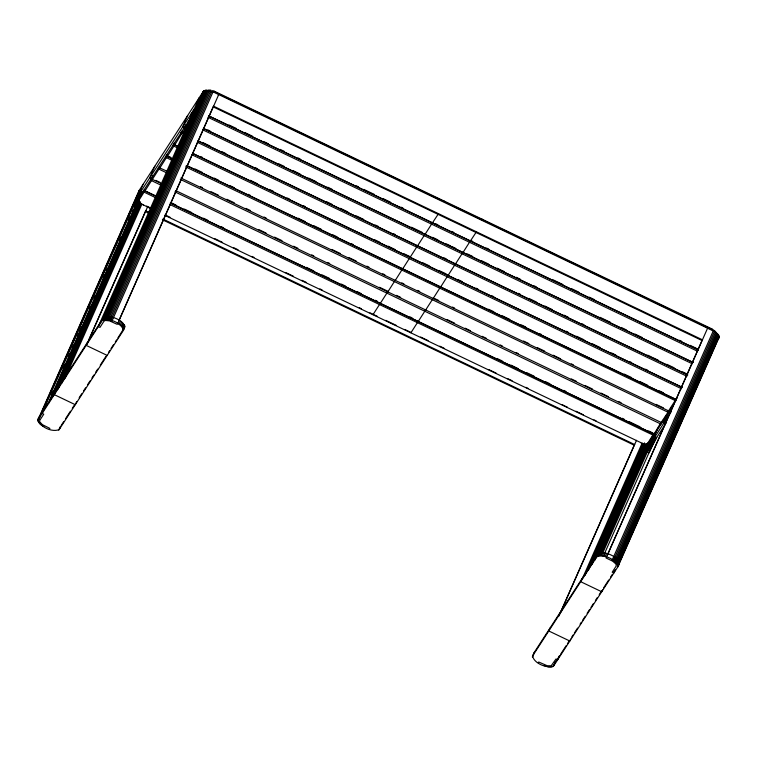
<?xml version="1.0" encoding="UTF-8"?>
<svg xmlns="http://www.w3.org/2000/svg" width="757" height="757" viewBox="0 0 757 757"><rect width="100%" height="100%" fill="white"/><g stroke="black" fill="none" stroke-linecap="round" stroke-linejoin="round"><path stroke-width="1.14" d="M557.691 255.298L214.543 91.313L214.411 91.824L711.76 329.503L715.961 332.569L716.898 334.622M482.247 219.199L482.039 219.719M711.76 329.503L711.968 328.917L558.751 255.809M150.738 208.61L143.291 204.863M164.562 215.215L640.64 442.542M425.065 234.348L432.37 222.87M462.981 252.535L470.286 240.991M596.809 556.792C603.225 553.746 617.069 559.546 617.854 566.842L553.679 665.933C547.197 669.046 533.448 663.085 532.644 655.884L596.809 556.792C597.812 546.052 626.503 559.272 617.333 566.662M717.182 340.385C721.828 336.789 716.851 332.332 713.255 330.923L213.039 91.871L205.989 90.197L203.321 91.351L139.146 190.442L37.878 420.078C40.566 427.194 52.091 432.54 59.15 429.598L123.325 330.506C129.627 321.867 109.519 313.975 103.633 317.401L39.459 416.492C35.494 420.627 39.903 424.819 43.755 426.361M152.545 179.068L159.727 167.893L167.373 171.394M159.453 166.89A1.088 0.473 23.8 0 0 159.623 167.051L159.888 167.922L167.174 156.396L172.473 158.932M182.437 132.825L182.219 133.412L186.676 126.58M166.814 154.93L166.777 155.053A1.154 0.502 23.8 0 0 166.805 155.185M174.261 143.433L174.224 143.556A1.088 0.473 23.8 0 0 174.526 144.029M182.418 130.308L181.661 132.059A1.088 0.473 23.8 0 0 181.973 132.532M191.966 113.578L189.553 119.701M373.002 314.647L380.232 303.377M380.449 303.15L387.679 291.88M410.247 257.134L417.476 245.864M417.694 245.637L424.923 234.367M432.588 222.643L438.549 213.625M410.928 332.768L418.148 321.498M418.375 321.271L425.595 310.001M425.812 309.774L433.042 298.504M448.172 275.255L455.392 263.985M455.619 263.758L462.839 252.488M123.325 330.506C122.502 323.296 108.762 317.334 102.28 320.448L37.878 420.078L38.105 419.548M124.905 326.844L117.846 337.991M619.434 563.18L617.854 566.842L719.122 337.206M668.686 410.682L675.878 399.507L186.26 165.518M598.162 553.736L533.988 652.827L533.751 654.124M138.928 190.982L139.146 190.442M395.476 279.835L395.268 280.431L402.563 268.886M402.942 268.309L402.733 268.839L410.029 257.361M444.122 201.599L444.264 201.097M433.392 297.965L433.184 298.485L440.489 287.007M440.858 286.43L440.65 287.026L447.955 275.482M145.193 190.338L145.003 190.915L152.289 179.381L162.045 183.904M653.897 433.439L653.679 434.035L170.505 202.999M676.247 398.93L676.029 399.516L677.203 397.737M661.344 421.952L661.476 422.548A1.135 1.022 32.9 0 0 662.025 422.529A1.079 0.965 32.9 0 0 662.602 422.018L669.888 410.266M37.869 420.845L138.891 191.597M38.493 420.296L39.922 417.05M42.307 411.647L43.736 408.402M73.287 341.407L74.716 338.161M80.914 324.119L82.343 320.873M89.969 303.585L91.398 300.34M103.794 272.246L104.75 270.079M106.652 265.764L108.081 262.518M115.707 245.23L117.136 241.985M129.532 213.89L130.488 211.723M132.39 207.409L133.819 204.163M143.139 184.282L42.089 413.388L43.764 414.183L39.771 420.343L39.705 421.772L42.411 424.668L49.867 428.386L49.423 429.077M51.627 394.757L53.056 391.52M63.058 368.82L64.97 364.495M68.3 356.935L69.739 353.689M72.114 348.286L73.552 345.05M77.356 336.401L78.794 333.165M79.74 330.998L81.652 326.674M89.752 308.307L90.708 306.14M94.038 298.58L95.477 295.334M103.094 278.046L104.532 274.8M106.434 270.486L107.39 268.319M119.776 240.224L121.215 236.979M128.832 219.691L130.27 216.445M132.172 212.13L133.128 209.963M49.99 399.649L138.171 199.725M48.533 403.377L141.474 192.647M50.416 400.235L138.597 200.312M52.876 396.507L139.146 200.908M154.844 166.218L149.725 177.829L151.391 178.624M55.592 391.577L54.239 394.634L75.284 404.692L76.627 401.636M55.933 391.681L139.818 201.485M58.138 389.013L140.594 202.053M161.156 185.276L151.372 180.554A1.135 1.022 32.9 0 1 151.022 179.277L152.791 175.463M61.856 383.051L140.982 203.661M65.159 378.131L141.9 204.144M177.157 147.71L173.722 146.035A1.135 1.022 32.9 0 1 173.381 145.59A1.079 0.965 32.9 0 1 173.372 144.795L174.091 143.168M87.5 342.306L86.156 345.362L107.191 355.412M88.985 339.382L145.221 211.865M187.641 115.575L182.522 127.185L184.188 127.98L185.588 124.82M87.046 344.104L147.662 206.68M174.744 144.19L174.772 144.909L181.169 134.547A1.135 1.022 32.9 0 1 180.819 133.26L181.538 131.68M199.337 97.511L98.287 326.608L99.962 327.403L103.946 321.242L105.327 320.438L109.623 320.892L117.231 324.365L117.676 323.684L218.716 94.587L218.271 95.268M203.321 91.351L102.28 320.448L105.393 319.284L111.998 320.977L213.039 91.871M102.687 320.003L203.737 90.906M102.753 319.965L104.097 316.909M103.283 319.653L204.333 90.556M103.444 319.596L104.788 316.54M104.04 319.426L205.09 90.32M104.334 319.369L105.677 316.312M104.939 319.303L205.989 90.197M105.393 319.284L106.737 316.227M105.971 319.293L207.011 90.197M106.586 319.35L107.939 316.294M107.097 319.416L208.137 90.32M58.677 430.09L60.494 426.541L59.15 429.598M107.891 319.558L109.235 316.502M108.289 319.643L209.339 90.547M109.254 319.908L110.598 316.852M109.528 319.993L210.569 90.887M110.636 320.381L111.979 317.325M110.777 320.438L211.818 91.342M118.66 321.129L213.029 107.153M118.981 324.375L120.325 321.318M120.183 325.132L121.527 322.075M121.243 325.945L122.596 322.889M122.142 326.778L123.486 323.731M122.833 327.62L124.176 324.564M123.306 328.434L124.659 325.387M123.552 329.21L124.905 326.153M532.398 656.48L533.988 652.827M532.398 657.18L533.297 655.146M550.121 627.913L548.768 630.969L569.813 641.028L570.702 638.993M558.78 616.236L634.555 444.406M560.171 613.388L636.514 440.3M582.029 578.641L580.685 581.698L601.72 591.756L602.619 589.712M582.057 579.36L642.106 443.195M584.915 575.452L643.072 443.611M588.274 570.399L644.519 442.883M592.106 564.183L645.011 444.227M594.945 560.048L645.948 444.416M597.282 556.3L598.626 553.244M598.683 553.651L647.301 443.422M597.973 555.931L599.317 552.875M599.97 552.572L648.106 443.422M598.863 555.704L600.206 552.648M600.67 552.478L650.244 440.082M649.941 441.057L648.995 442.996L647.822 443.119A6.293 2.735 23.8 0 1 644.264 443.886L640.64 442.731M600.784 553.367L651.786 437.735M599.923 555.619L601.266 552.572M601.247 553.102L652.723 436.392L652.26 436.657M601.578 552.752L653.054 436.041M654.994 433.25L649.222 442.684L647.443 443.621M601.124 555.685L602.468 552.638M655.884 431.878L655.06 433.6A1.088 0.473 23.8 0 1 653.934 433.458M602.704 553.074L657.038 429.881M543.961 665.412L548.068 666.822L551.626 667.012L553.206 666.425L554.105 664.391M553.263 666.387L554.219 664.22M555.581 661.618L553.206 666.425M602.421 555.893L603.764 552.847M663.16 420.126L655.165 433.515A1.079 0.965 32.9 0 1 654.067 434.035L660.984 422.491L661.457 422.785A1.088 0.473 23.8 0 1 661.76 423.258L661.722 423.381A1.079 0.965 32.9 0 1 661.145 423.892A1.135 1.022 32.9 0 1 660.596 423.911L174.943 191.862M559.574 655.458L557.663 659.773L555.998 658.978L551.219 665.753L547.302 665.763L538.729 662.015L538.284 662.697M604.37 553.869L654.985 439.117M663.321 420.39L662.507 422.113A1.088 0.473 23.8 0 1 661.873 422.132L661.609 422.065M603.783 556.244L605.127 553.187M605.165 556.717L606.508 553.67M671.487 407.266L669.954 410.616A1.088 0.473 23.8 0 1 669.576 410.673M607.521 554.749L701.89 340.782M707.577 328.207L606.092 557.994L612.687 561.183L615.971 564.05L616.179 566.047L612.195 572.207L613.861 573.002L614.816 570.835M713.255 330.923L612.205 560.019L616.671 563.123L618.081 566.236M613.388 560.634L714.428 331.538M613.511 560.71L614.854 557.654M614.485 561.316L715.526 332.209M614.712 561.467L616.056 558.411M615.469 562.035L716.519 332.929M615.772 562.281L617.125 559.224M616.33 562.782L717.381 333.686M616.671 563.123L618.015 560.066M617.04 563.539L718.09 334.443M617.362 563.956L618.706 560.899M617.58 564.287L718.63 335.19M617.835 564.779L619.188 561.722M617.939 565.015L718.98 335.909M618.109 565.687L719.15 336.591M191.114 113.91L192.013 112.897L191.928 113.654L194.218 109.122L138.02 195.893L137.547 197.624L139.222 198.419L142.799 191.9L141.124 191.105L133.355 206.481L135.03 207.276L139.231 198.391M648.02 450.358L647.254 452.071L648.919 452.866L656.688 437.499L655.023 436.694L652.297 441.558L648.02 450.358L649.695 451.153M156.5 196.451L144.842 190.878L139.118 200.009A6.293 2.735 23.8 0 0 140.234 203.008L143.291 205.052M177.819 146.385L174.64 144.871L167.354 156.396L167.552 155.819A1.154 0.502 23.8 0 1 167.089 155.526M170.287 203.046L653.546 433.988L647.822 443.119M395.116 280.383L387.821 291.928L388.029 291.331L379.55 287.282M181.245 134.386L182.087 133.374A1.088 0.473 23.8 0 0 180.914 133.213L180.819 133.308M139.695 196.697L192.193 115.622M61.118 425.585L63.597 421.753M65.462 418.876L70.42 411.212M72.284 408.345L74.148 405.468M79.182 397.69L81.728 393.754M83.649 390.792L85.56 387.839M87.471 384.878L90.026 380.941M91.947 377.98L93.859 375.027M95.77 372.065L97.691 369.113M100.236 365.167L105.98 356.301M108.535 352.365L109.774 350.444M111.014 348.532L113.503 344.7M115.357 341.823L116.606 339.902M476.465 231.746L470.428 240.972L470.636 240.452L472.765 241.464M657.653 428.926L663.198 420.372M665.043 417.514L666.274 415.612M672.528 405.97L668.743 411.817L663.624 423.418L665.289 424.223M672.235 407.143L670.049 410.521A1.079 0.965 32.9 0 1 668.961 411.051M671.194 411.732L651.919 441.492L651.446 443.214L653.121 444.009L653.594 442.287L666.548 422.274M559.366 656.177L554.55 663.369M560.606 654.256L566.189 645.636M567.428 643.715L569.292 640.848M571.79 636.987L573.068 635.019M574.345 633.041L577.534 628.121M580.089 624.175L581.367 622.207M582.644 620.229L585.199 616.293M587.11 613.331L589.665 609.394M590.943 607.417L593.488 603.48M595.409 600.519L597.32 597.566M599.232 594.614L601.787 590.668M603.689 587.744L608.647 580.07M610.511 577.203L612.375 574.326M613.615 572.406L615.479 569.538M711.892 329.002L714.949 331.036A6.293 2.735 23.8 0 1 716.254 333.184M188.266 121.811L188.361 121.716A1.088 0.473 23.8 0 1 188.995 121.697M173.372 144.795L173.476 144.71A1.088 0.473 23.8 0 1 174.101 144.682L174.64 144.871M151.022 179.314L151.116 179.229A1.088 0.473 23.8 0 1 151.75 179.201L152.289 179.381M675.481 400.69L185.588 166.843M668.034 412.187L661.202 422.453L175.615 190.537M653.149 435.171L169.615 204.371M675.575 400.784L675.481 400.926A1.135 1.022 32.9 0 0 675.764 400.945M668.138 412.281L180.27 179.352M653.244 435.266L653.149 435.407A1.135 1.022 32.9 0 0 653.944 435.275A1.079 0.965 32.9 0 0 654.275 434.878L654.313 434.755A1.088 0.473 23.8 0 0 654.01 434.281L653.546 433.988M207.74 90.424L214.411 91.824M181.992 133.241L182.049 133.175A1.135 1.022 32.9 0 1 181.708 132.721A1.079 0.965 32.9 0 1 181.699 131.936M174.545 144.738L178.037 146.347M167.098 156.235L172.71 158.856M159.632 167.761L159.699 167.694A1.135 1.022 32.9 0 1 159.273 166.682M152.185 179.258L152.252 179.191A1.135 1.022 32.9 0 1 151.911 177.914L151.864 178.075A1.088 0.473 23.8 0 0 152.176 178.548L152.64 178.841M144.748 190.755L156.718 196.413M668.923 411.051L180.932 178.027M210.664 91.786L211.638 92.136M212.717 90.585L214.543 91.313M144.842 190.878L144.303 190.698A1.088 0.473 23.8 0 0 143.679 190.726L143.575 190.811A1.135 1.022 32.9 0 0 143.925 192.051L155.838 197.785M676.455 399.592L186.496 165.442M229.134 125.037L236.562 128.576M245.041 132.636L252.46 136.184M264.127 141.758L268.366 143.783M280.033 149.356L284.272 151.381M298.059 157.967L300.179 158.989M356.377 185.844L358.496 186.856M363.795 189.392L374.403 194.454M382.891 198.514L390.309 202.053M400.917 207.125L403.036 208.137M435.881 223.835L437.991 224.848M451.683 231.387L453.784 232.39M486.543 248.05L488.662 249.062M552.279 279.465L562.886 284.528M571.365 288.587L578.793 292.136M589.4 297.198L594.699 299.734M679.521 340.272L681.641 341.284M690.129 345.343L697.547 348.892M208.856 115.916L698.474 349.904M208.639 115.953L698.257 349.942M207.967 117.278L697.585 351.267M207.91 129.939L210.03 130.961M278.945 163.891L284.253 166.426M292.732 170.486L300.16 174.025M308.638 178.084L316.066 181.633M327.724 187.206L331.963 189.231M411.496 227.232L422.094 232.304M432.654 237.348L437.915 239.865M446.337 243.886L450.557 245.902M451.607 246.403L455.818 248.419M467.438 253.974L472.737 256.509M481.215 260.559L488.644 264.108M497.122 268.158L501.361 270.183M502.421 270.694L504.55 271.706M516.208 277.28L520.447 279.305M534.234 285.891L536.353 286.903M599.979 317.315L610.577 322.378M621.185 327.45L626.484 329.976M634.962 334.036L642.39 337.584M203.529 128.425L693.147 362.414M203.311 128.463L692.929 362.452M202.639 129.788L692.258 363.776M202.583 142.458L210.001 145.997M221.669 151.57L225.908 153.605M239.695 160.191L241.814 161.203M255.601 167.789L257.721 168.802M326.636 201.74L331.945 204.276M340.423 208.326L347.851 211.875M356.329 215.925L363.757 219.473M375.415 225.056L378.595 226.57M393.441 233.667L395.561 234.679M444.16 257.9L446.27 258.913M518.308 293.338L520.428 294.35M528.906 298.4L533.146 300.434M534.205 300.936L536.334 301.948M544.813 306.008L552.232 309.556M563.899 315.13L568.138 317.155M581.925 323.741L584.044 324.753M647.67 355.156L651.909 357.19M652.969 357.692L658.268 360.228M666.756 364.278L674.175 367.826M682.653 371.886L686.902 373.911M198.202 140.934L687.82 374.923M197.984 140.972L686.542 374.46M197.322 142.297L686.93 376.286M200.444 156.481L202.564 157.494M250.274 180.298L257.692 183.847M269.36 189.42L273.599 191.445M287.386 198.041L289.505 199.053M303.292 205.639L305.412 206.652M374.337 239.59L379.635 242.126M388.114 246.176L395.542 249.725M404.02 253.775L410.379 256.812M423.021 262.859L429.342 265.877M438.823 270.41L446.195 273.93M457.843 279.503L462.092 281.528M475.869 288.114L477.989 289.127M491.776 295.713L493.895 296.725M565.999 331.188L568.119 332.2M576.597 336.25L584.026 339.798M592.504 343.858L599.932 347.397M611.59 352.97L615.829 355.005M629.616 361.591L631.735 362.603M645.522 369.189L647.642 370.201M192.884 153.444L682.492 387.433M192.666 153.482L681.224 386.959M191.994 154.806L681.612 388.795M168.612 156.32L170.732 157.333M195.117 168.991L202.535 172.539M214.203 178.113L218.442 180.138M230.109 185.711L234.348 187.736M248.135 194.322L250.255 195.344M297.965 218.139L305.393 221.687M313.871 225.747L321.299 229.295M332.957 234.869L337.196 236.894M350.983 243.48L353.103 244.492M488.577 309.235L493.876 311.77M502.355 315.82L509.783 319.369M521.441 324.942L525.68 326.967M539.467 333.553L541.586 334.566M624.298 374.1L631.716 377.639M640.204 381.698L647.623 385.247M659.29 390.82L663.529 392.845M171.811 160.257L166.256 157.57A1.135 1.022 32.9 0 1 165.915 157.115A1.079 0.965 32.9 0 1 165.906 156.33L166.01 156.235A1.088 0.473 23.8 0 1 166.635 156.207A1.154 0.502 23.8 0 1 167.174 156.396M200.378 186.6L202.498 187.613M210.976 191.663L218.404 195.211M226.882 199.271L234.301 202.81M245.968 208.393L250.207 210.418M263.994 217.004L266.114 218.016M331.859 249.432L340.338 253.491M348.826 257.541L356.244 261.089M366.852 266.161L368.971 267.174M382.749 273.76L384.868 274.772M401.797 282.863L403.907 283.866M417.59 290.404L419.7 291.417M434.452 298.466L438.7 300.491M452.478 307.077L454.597 308.09M523.522 341.029L528.821 343.564M537.309 347.614L544.728 351.163M553.206 355.222L560.634 358.771M571.232 363.833L573.352 364.846M656.064 404.37L663.482 407.919M166.483 172.766L158.809 169.066A1.135 1.022 32.9 0 1 158.468 168.612A1.079 0.965 32.9 0 1 158.459 167.827L158.563 167.732A1.088 0.473 23.8 0 1 159.699 167.884M155.819 180.365L160.058 182.39M258.667 229.513L266.095 233.061M274.573 237.111L282.001 240.66M293.659 246.233L297.898 248.258M311.685 254.854L313.805 255.866M327.592 262.452L329.711 263.464M396.46 295.362L400.671 297.378M447.15 319.586L454.579 323.135M465.177 328.207L470.485 330.743M482.143 336.316L486.382 338.341M500.169 344.927L502.288 345.94M516.075 352.525L518.195 353.538M571.213 378.878L576.512 381.414M584.991 385.464L592.419 389.013M600.897 393.063L608.325 396.611M618.933 401.683L621.052 402.696M171.707 202.999L175.946 205.033M184.424 209.083L191.852 212.632M203.51 218.205L207.749 220.23M221.536 226.816L223.656 227.829M306.367 267.353L313.786 270.902M322.264 274.961L329.692 278.51M341.36 284.083L345.599 286.108M357.257 291.682L361.505 293.707M375.283 300.292L377.402 301.305M410.076 316.918L412.187 317.931M496.971 358.449L502.269 360.975M510.748 365.035L518.176 368.583M526.654 372.633L534.082 376.182M545.74 381.755L549.989 383.78M563.766 390.375L565.886 391.388M622.093 418.243L624.213 419.255M629.512 421.791L640.11 426.853M648.598 430.913L652.837 432.938M140.584 191.985L142.25 192.78M654.483 437.574L656.149 438.379M139.941 193.111L141.606 193.906M653.83 438.7L655.505 439.495M139.203 194.445L140.878 195.24M653.102 440.035L654.767 440.839M138.399 195.959L140.073 196.763M652.297 441.558L653.972 442.353M136.686 199.346L138.361 200.141M650.585 444.936L652.25 445.731M146.621 206.065L150.87 208.099M165.764 215.215L170.013 217.25M214.685 238.597L218.934 240.631M220.003 241.142L222.123 242.155M233.828 247.747L238.077 249.782M251.901 256.386L254.03 257.399M285.938 272.652L293.375 276.21M301.892 280.27L306.14 282.304M319.965 288.909L322.094 289.931M359.32 307.721L361.439 308.733M369.946 312.802L377.355 316.341M385.786 320.362L396.308 325.396M404.74 329.427L411.06 332.446M420.637 337.016L428.074 340.574M439.779 346.167L444.028 348.201M488.7 369.548L496.138 373.106M507.843 378.699L512.092 380.733M525.916 387.338L528.045 388.35M562.072 404.617L564.202 405.638M565.271 406.14L567.39 407.162M575.897 411.221L583.344 414.779M593.98 419.861L596.109 420.883M135.815 201.154L137.481 201.949M649.705 446.744L651.38 447.538M134.954 202.971L136.62 203.775M648.844 448.57L650.518 449.365M134.121 204.769L135.796 205.563M148.987 212.424L145.798 210.9L145.353 211.582L148.552 213.114M162.84 219.047L634.65 444.529L634.205 445.211L162.395 219.729M174.489 144.653L174.612 144.672A1.135 1.022 32.9 0 1 174.261 143.395M167.051 156.141L167.165 156.169A1.135 1.022 32.9 0 1 166.814 154.882M144.691 190.66L144.814 190.688A1.135 1.022 32.9 0 1 144.464 190.234A1.079 0.965 32.9 0 1 144.464 189.449L144.426 189.562A1.088 0.473 23.8 0 0 144.729 190.035A1.154 0.502 23.8 0 0 144.947 190.196M139.118 200.009L138.436 198.996M138.531 200.406L139.222 201.485M39.468 418.555L39.222 417.088M675.878 399.507A1.154 0.502 23.8 0 1 676.342 399.8M188.616 123.05A1.135 1.022 32.9 0 1 188.266 121.763M208.109 90.338A6.293 2.735 23.8 0 1 210.919 90.168M669.207 411.77L669.169 411.893A1.079 0.965 32.9 0 1 668.071 412.423L668.431 411.004A1.154 0.502 23.8 0 1 668.895 411.297A1.088 0.473 23.8 0 1 669.207 411.77M213.606 106.198L213.162 106.879L702.013 340.508L702.458 339.817L213.606 106.198"/></g></svg>
